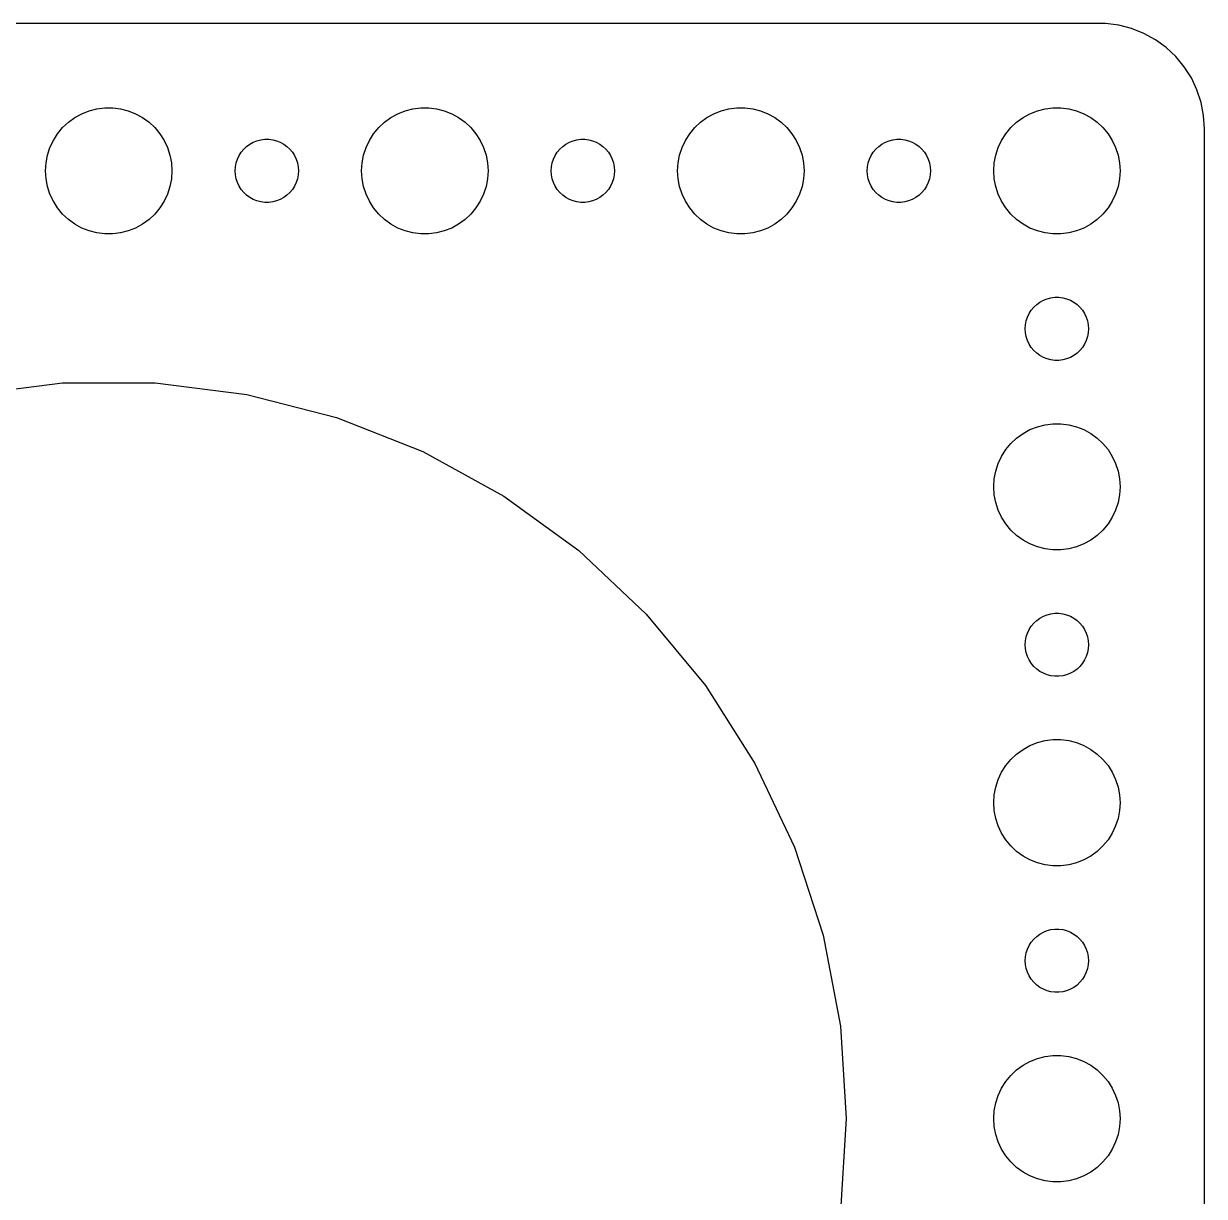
# Model space of a CAD drawing. Header units: metres. Extents: x -52 to 52, y 62 to 280.
# Drawn here: x -4 to 52, y 224.3 to 280 of the extents above; entities that cross this region are included whole.
import ezdxf

# ---------------------------------------------------------------- set-up
doc = ezdxf.new("R2010")
doc.units = ezdxf.units.M

msp = doc.modelspace()

# ---------------------------------------------------------------- linework, layer by layer
for p, q in [((47.3139, 279.99), (-47.3139, 279.99)), ((47.9369, 279.911), (47.3139, 279.99)), ((48.5451, 279.755), (47.9369, 279.911)), ((49.1289, 279.524), (48.5451, 279.755)), ((49.6791, 279.222), (49.1289, 279.524)), ((50.1871, 278.853), (49.6791, 279.222)), ((50.6448, 278.423), (50.1871, 278.853)), ((51.0451, 277.939), (50.6448, 278.423)), ((51.3815, 277.409), (51.0451, 277.939)), ((51.6489, 276.841), (51.3815, 277.409)), ((51.8429, 276.243), (51.6489, 276.841)), ((-1.27733, 275.714), (-0.92705, 275.853)), ((-0.92705, 275.853), (-0.56213, 275.947)), ((-0.56213, 275.947), (-0.18837, 275.994)), ((-0.18837, 275.994), (0.18837, 275.994)), ((0.18837, 275.994), (0.56213, 275.947)), ((0.56213, 275.947), (0.92705, 275.853)), ((0.92705, 275.853), (1.27733, 275.714)), ((13.7227, 275.714), (14.0729, 275.853)), ((14.0729, 275.853), (14.4379, 275.947)), ((14.4379, 275.947), (14.8116, 275.994)), ((14.8116, 275.994), (15.1884, 275.994)), ((15.1884, 275.994), (15.5621, 275.947)), ((15.5621, 275.947), (15.927, 275.853)), ((15.927, 275.853), (16.2773, 275.714)), ((28.7227, 275.714), (29.0729, 275.853)), ((29.0729, 275.853), (29.4379, 275.947)), ((29.4379, 275.947), (29.8116, 275.994)), ((29.8116, 275.994), (30.1884, 275.994)), ((30.1884, 275.994), (30.5621, 275.947)), ((30.5621, 275.947), (30.927, 275.853)), ((30.927, 275.853), (31.2773, 275.714)), ((43.7227, 275.714), (44.0729, 275.853)), ((44.0729, 275.853), (44.4379, 275.947)), ((44.4379, 275.947), (44.8116, 275.994)), ((44.8116, 275.994), (45.1884, 275.994)), ((45.1884, 275.994), (45.5621, 275.947)), ((45.5621, 275.947), (45.927, 275.853)), ((45.927, 275.853), (46.2773, 275.714)), ((51.9606, 275.627), (51.8429, 276.243)), ((-2.1869, 275.054), (-1.91226, 275.312)), ((-1.91226, 275.312), (-1.60747, 275.533)), ((-1.60747, 275.533), (-1.27733, 275.714)), ((1.27733, 275.714), (1.60747, 275.533)), ((1.60747, 275.533), (1.91226, 275.312)), ((1.91226, 275.312), (2.1869, 275.054)), ((12.8131, 275.054), (13.0877, 275.312)), ((13.0877, 275.312), (13.3925, 275.533)), ((13.3925, 275.533), (13.7227, 275.714)), ((16.2773, 275.714), (16.6075, 275.533)), ((16.6075, 275.533), (16.9123, 275.312)), ((16.9123, 275.312), (17.1869, 275.054)), ((27.8131, 275.054), (28.0877, 275.312)), ((28.0877, 275.312), (28.3925, 275.533)), ((28.3925, 275.533), (28.7227, 275.714)), ((31.2773, 275.714), (31.6075, 275.533)), ((31.6075, 275.533), (31.9123, 275.312)), ((31.9123, 275.312), (32.1869, 275.054)), ((42.8131, 275.054), (43.0877, 275.312)), ((43.0877, 275.312), (43.3925, 275.533)), ((43.3925, 275.533), (43.7227, 275.714)), ((46.2773, 275.714), (46.6075, 275.533)), ((46.6075, 275.533), (46.9123, 275.312)), ((46.9123, 275.312), (47.1869, 275.054)), ((52, 275), (51.9606, 275.627)), ((-2.62891, 274.445), (-2.42705, 274.763)), ((-2.42705, 274.763), (-2.1869, 275.054)), ((2.1869, 275.054), (2.42705, 274.763)), ((2.42705, 274.763), (2.62891, 274.445)), ((12.3711, 274.445), (12.5729, 274.763)), ((12.5729, 274.763), (12.8131, 275.054)), ((17.1869, 275.054), (17.427, 274.763)), ((17.427, 274.763), (17.6289, 274.445)), ((27.3711, 274.445), (27.5729, 274.763)), ((27.5729, 274.763), (27.8131, 275.054)), ((32.1869, 275.054), (32.427, 274.763)), ((32.427, 274.763), (32.6289, 274.445)), ((42.3711, 274.445), (42.5729, 274.763)), ((42.5729, 274.763), (42.8131, 275.054)), ((47.1869, 275.054), (47.427, 274.763)), ((47.427, 274.763), (47.6289, 274.445)), ((52, 181), (52, 275)), ((-2.90575, 273.746), (-2.78932, 274.104)), ((-2.78932, 274.104), (-2.62891, 274.445)), ((2.62891, 274.445), (2.78932, 274.104)), ((2.78932, 274.104), (2.90575, 273.746)), ((6.40654, 274.027), (6.54385, 274.156)), ((6.54385, 274.156), (6.69626, 274.266)), ((6.69626, 274.266), (6.86133, 274.357)), ((6.86133, 274.357), (7.03647, 274.427)), ((7.03647, 274.427), (7.21892, 274.473)), ((7.21892, 274.473), (7.40581, 274.497)), ((7.40581, 274.497), (7.59418, 274.497)), ((7.59418, 274.497), (7.78107, 274.473)), ((7.78107, 274.473), (7.96352, 274.427)), ((7.96352, 274.427), (8.13866, 274.357)), ((8.13866, 274.357), (8.30373, 274.266)), ((8.30373, 274.266), (8.45613, 274.156)), ((8.45613, 274.156), (8.59344, 274.027)), ((12.0942, 273.746), (12.2107, 274.104)), ((12.2107, 274.104), (12.3711, 274.445)), ((17.6289, 274.445), (17.7893, 274.104)), ((17.7893, 274.104), (17.9057, 273.746)), ((21.4065, 274.027), (21.5439, 274.156)), ((21.5439, 274.156), (21.6963, 274.266)), ((21.6963, 274.266), (21.8613, 274.357)), ((21.8613, 274.357), (22.0365, 274.427)), ((22.0365, 274.427), (22.2189, 274.473)), ((22.2189, 274.473), (22.4058, 274.497)), ((22.4058, 274.497), (22.5942, 274.497)), ((22.5942, 274.497), (22.7811, 274.473)), ((22.7811, 274.473), (22.9635, 274.427)), ((22.9635, 274.427), (23.1387, 274.357)), ((23.1387, 274.357), (23.3037, 274.266)), ((23.3037, 274.266), (23.4561, 274.156)), ((23.4561, 274.156), (23.5934, 274.027)), ((27.0942, 273.746), (27.2107, 274.104)), ((27.2107, 274.104), (27.3711, 274.445)), ((32.6289, 274.445), (32.7893, 274.104)), ((32.7893, 274.104), (32.9057, 273.746)), ((36.4065, 274.027), (36.5439, 274.156)), ((36.5439, 274.156), (36.6963, 274.266)), ((36.6963, 274.266), (36.8613, 274.357)), ((36.8613, 274.357), (37.0365, 274.427)), ((37.0365, 274.427), (37.2189, 274.473)), ((37.2189, 274.473), (37.4058, 274.497)), ((37.4058, 274.497), (37.5942, 274.497)), ((37.5942, 274.497), (37.7811, 274.473)), ((37.7811, 274.473), (37.9635, 274.427)), ((37.9635, 274.427), (38.1387, 274.357)), ((38.1387, 274.357), (38.3037, 274.266)), ((38.3037, 274.266), (38.4561, 274.156)), ((38.4561, 274.156), (38.5934, 274.027)), ((42.0942, 273.746), (42.2107, 274.104)), ((42.2107, 274.104), (42.3711, 274.445)), ((47.6289, 274.445), (47.7893, 274.104)), ((47.7893, 274.104), (47.9057, 273.746)), ((-2.97633, 273.376), (-2.90575, 273.746)), ((2.90575, 273.746), (2.97633, 273.376)), ((6.04712, 273.373), (6.10533, 273.552)), ((6.10533, 273.552), (6.18553, 273.723)), ((6.18553, 273.723), (6.28647, 273.882)), ((6.28647, 273.882), (6.40654, 274.027)), ((8.59344, 274.027), (8.71352, 273.882)), ((8.71352, 273.882), (8.81445, 273.723)), ((8.81445, 273.723), (8.89465, 273.552)), ((8.89465, 273.552), (8.95287, 273.373)), ((12.0237, 273.376), (12.0942, 273.746)), ((17.9057, 273.746), (17.9763, 273.376)), ((21.0471, 273.373), (21.1053, 273.552)), ((21.1053, 273.552), (21.1855, 273.723)), ((21.1855, 273.723), (21.2865, 273.882)), ((21.2865, 273.882), (21.4065, 274.027)), ((23.5934, 274.027), (23.7135, 273.882)), ((23.7135, 273.882), (23.8145, 273.723)), ((23.8145, 273.723), (23.8947, 273.552)), ((23.8947, 273.552), (23.9529, 273.373)), ((27.0237, 273.376), (27.0942, 273.746)), ((32.9057, 273.746), (32.9763, 273.376)), ((36.0471, 273.373), (36.1053, 273.552)), ((36.1053, 273.552), (36.1855, 273.723)), ((36.1855, 273.723), (36.2865, 273.882)), ((36.2865, 273.882), (36.4065, 274.027)), ((38.5934, 274.027), (38.7135, 273.882)), ((38.7135, 273.882), (38.8145, 273.723)), ((38.8145, 273.723), (38.8947, 273.552)), ((38.8947, 273.552), (38.9529, 273.373)), ((42.0237, 273.376), (42.0942, 273.746)), ((47.9057, 273.746), (47.9763, 273.376)), ((-3, 273), (-2.97633, 273.376)), ((-2.97633, 272.624), (-3, 273)), ((2.97633, 273.376), (3, 273)), ((3, 273), (2.97633, 272.624)), ((6, 273), (6.01183, 273.188)), ((6.01183, 272.812), (6, 273)), ((6.01183, 273.188), (6.04712, 273.373)), ((8.95287, 273.373), (8.98816, 273.188)), ((8.98816, 273.188), (9, 273)), ((9, 273), (8.98816, 272.812)), ((12, 273), (12.0237, 273.376)), ((12.0237, 272.624), (12, 273)), ((17.9763, 273.376), (18, 273)), ((18, 273), (17.9763, 272.624)), ((21, 273), (21.0118, 273.188)), ((21.0118, 272.812), (21, 273)), ((21.0118, 273.188), (21.0471, 273.373)), ((23.9529, 273.373), (23.9882, 273.188)), ((23.9882, 273.188), (24, 273)), ((24, 273), (23.9882, 272.812)), ((27, 273), (27.0237, 273.376)), ((27.0237, 272.624), (27, 273)), ((32.9763, 273.376), (33, 273)), ((33, 273), (32.9763, 272.624)), ((36, 273), (36.0118, 273.188)), ((36.0118, 272.812), (36, 273)), ((36.0118, 273.188), (36.0471, 273.373)), ((38.9529, 273.373), (38.9882, 273.188)), ((38.9882, 273.188), (39, 273)), ((39, 273), (38.9882, 272.812)), ((42, 273), (42.0237, 273.376)), ((42.0237, 272.624), (42, 273)), ((47.9763, 273.376), (48, 273)), ((48, 273), (47.9763, 272.624)), ((-2.90575, 272.254), (-2.97633, 272.624)), ((2.97633, 272.624), (2.90575, 272.254)), ((6.04712, 272.627), (6.01183, 272.812)), ((6.10533, 272.448), (6.04712, 272.627)), ((6.18553, 272.277), (6.10533, 272.448)), ((8.89465, 272.448), (8.81445, 272.277)), ((8.95287, 272.627), (8.89465, 272.448)), ((8.98816, 272.812), (8.95287, 272.627)), ((12.0942, 272.254), (12.0237, 272.624)), ((17.9763, 272.624), (17.9057, 272.254)), ((21.0471, 272.627), (21.0118, 272.812)), ((21.1053, 272.448), (21.0471, 272.627)), ((21.1855, 272.277), (21.1053, 272.448)), ((23.8947, 272.448), (23.8145, 272.277)), ((23.9529, 272.627), (23.8947, 272.448)), ((23.9882, 272.812), (23.9529, 272.627)), ((27.0942, 272.254), (27.0237, 272.624)), ((32.9763, 272.624), (32.9057, 272.254)), ((36.0471, 272.627), (36.0118, 272.812)), ((36.1053, 272.448), (36.0471, 272.627)), ((36.1855, 272.277), (36.1053, 272.448)), ((38.8947, 272.448), (38.8145, 272.277)), ((38.9529, 272.627), (38.8947, 272.448)), ((38.9882, 272.812), (38.9529, 272.627)), ((42.0942, 272.254), (42.0237, 272.624)), ((47.9763, 272.624), (47.9057, 272.254)), ((-2.78932, 271.896), (-2.90575, 272.254)), ((-2.62891, 271.555), (-2.78932, 271.896)), ((2.78932, 271.896), (2.62891, 271.555)), ((2.90575, 272.254), (2.78932, 271.896)), ((6.28647, 272.118), (6.18553, 272.277)), ((6.40654, 271.973), (6.28647, 272.118)), ((6.54385, 271.844), (6.40654, 271.973)), ((6.69626, 271.734), (6.54385, 271.844)), ((8.45613, 271.844), (8.30373, 271.734)), ((8.59344, 271.973), (8.45613, 271.844)), ((8.71352, 272.118), (8.59344, 271.973)), ((8.81445, 272.277), (8.71352, 272.118)), ((12.2107, 271.896), (12.0942, 272.254)), ((12.3711, 271.555), (12.2107, 271.896)), ((17.7893, 271.896), (17.6289, 271.555)), ((17.9057, 272.254), (17.7893, 271.896)), ((21.2865, 272.118), (21.1855, 272.277)), ((21.4065, 271.973), (21.2865, 272.118)), ((21.5439, 271.844), (21.4065, 271.973)), ((21.6963, 271.734), (21.5439, 271.844)), ((23.4561, 271.844), (23.3037, 271.734)), ((23.5934, 271.973), (23.4561, 271.844)), ((23.7135, 272.118), (23.5934, 271.973)), ((23.8145, 272.277), (23.7135, 272.118)), ((27.2107, 271.896), (27.0942, 272.254)), ((27.3711, 271.555), (27.2107, 271.896)), ((32.7893, 271.896), (32.6289, 271.555)), ((32.9057, 272.254), (32.7893, 271.896)), ((36.2865, 272.118), (36.1855, 272.277)), ((36.4065, 271.973), (36.2865, 272.118)), ((36.5439, 271.844), (36.4065, 271.973)), ((36.6963, 271.734), (36.5439, 271.844)), ((38.4561, 271.844), (38.3037, 271.734)), ((38.5934, 271.973), (38.4561, 271.844)), ((38.7135, 272.118), (38.5934, 271.973)), ((38.8145, 272.277), (38.7135, 272.118)), ((42.2107, 271.896), (42.0942, 272.254)), ((42.3711, 271.555), (42.2107, 271.896)), ((47.7893, 271.896), (47.6289, 271.555)), ((47.9057, 272.254), (47.7893, 271.896)), ((-2.42705, 271.237), (-2.62891, 271.555)), ((-2.1869, 270.946), (-2.42705, 271.237)), ((2.42705, 271.237), (2.1869, 270.946)), ((2.62891, 271.555), (2.42705, 271.237)), ((6.86133, 271.643), (6.69626, 271.734)), ((7.03647, 271.573), (6.86133, 271.643)), ((7.21892, 271.527), (7.03647, 271.573)), ((7.40581, 271.503), (7.21892, 271.527)), ((7.59418, 271.503), (7.40581, 271.503)), ((7.78107, 271.527), (7.59418, 271.503)), ((7.96352, 271.573), (7.78107, 271.527)), ((8.13866, 271.643), (7.96352, 271.573)), ((8.30373, 271.734), (8.13866, 271.643)), ((12.5729, 271.237), (12.3711, 271.555)), ((12.8131, 270.946), (12.5729, 271.237)), ((17.427, 271.237), (17.1869, 270.946)), ((17.6289, 271.555), (17.427, 271.237)), ((21.8613, 271.643), (21.6963, 271.734)), ((22.0365, 271.573), (21.8613, 271.643)), ((22.2189, 271.527), (22.0365, 271.573)), ((22.4058, 271.503), (22.2189, 271.527)), ((22.5942, 271.503), (22.4058, 271.503)), ((22.7811, 271.527), (22.5942, 271.503)), ((22.9635, 271.573), (22.7811, 271.527)), ((23.1387, 271.643), (22.9635, 271.573)), ((23.3037, 271.734), (23.1387, 271.643)), ((27.5729, 271.237), (27.3711, 271.555)), ((27.8131, 270.946), (27.5729, 271.237)), ((32.427, 271.237), (32.1869, 270.946)), ((32.6289, 271.555), (32.427, 271.237)), ((36.8613, 271.643), (36.6963, 271.734)), ((37.0365, 271.573), (36.8613, 271.643)), ((37.2189, 271.527), (37.0365, 271.573)), ((37.4058, 271.503), (37.2189, 271.527)), ((37.5942, 271.503), (37.4058, 271.503)), ((37.7811, 271.527), (37.5942, 271.503)), ((37.9635, 271.573), (37.7811, 271.527)), ((38.1387, 271.643), (37.9635, 271.573)), ((38.3037, 271.734), (38.1387, 271.643)), ((42.5729, 271.237), (42.3711, 271.555)), ((42.8131, 270.946), (42.5729, 271.237)), ((47.427, 271.237), (47.1869, 270.946)), ((47.6289, 271.555), (47.427, 271.237)), ((-1.91226, 270.688), (-2.1869, 270.946)), ((-1.60747, 270.467), (-1.91226, 270.688)), ((1.91226, 270.688), (1.60747, 270.467)), ((2.1869, 270.946), (1.91226, 270.688)), ((13.0877, 270.688), (12.8131, 270.946)), ((13.3925, 270.467), (13.0877, 270.688)), ((16.9123, 270.688), (16.6075, 270.467)), ((17.1869, 270.946), (16.9123, 270.688)), ((28.0877, 270.688), (27.8131, 270.946)), ((28.3925, 270.467), (28.0877, 270.688)), ((31.9123, 270.688), (31.6075, 270.467)), ((32.1869, 270.946), (31.9123, 270.688)), ((43.0877, 270.688), (42.8131, 270.946)), ((43.3925, 270.467), (43.0877, 270.688)), ((46.9123, 270.688), (46.6075, 270.467)), ((47.1869, 270.946), (46.9123, 270.688)), ((-1.27733, 270.286), (-1.60747, 270.467)), ((-0.92705, 270.147), (-1.27733, 270.286)), ((-0.56213, 270.053), (-0.92705, 270.147)), ((0.92705, 270.147), (0.56213, 270.053)), ((1.27733, 270.286), (0.92705, 270.147)), ((1.60747, 270.467), (1.27733, 270.286)), ((13.7227, 270.286), (13.3925, 270.467)), ((14.0729, 270.147), (13.7227, 270.286)), ((14.4379, 270.053), (14.0729, 270.147)), ((15.927, 270.147), (15.5621, 270.053)), ((16.2773, 270.286), (15.927, 270.147)), ((16.6075, 270.467), (16.2773, 270.286)), ((28.7227, 270.286), (28.3925, 270.467)), ((29.0729, 270.147), (28.7227, 270.286)), ((29.4379, 270.053), (29.0729, 270.147)), ((30.927, 270.147), (30.5621, 270.053)), ((31.2773, 270.286), (30.927, 270.147)), ((31.6075, 270.467), (31.2773, 270.286)), ((43.7227, 270.286), (43.3925, 270.467)), ((44.0729, 270.147), (43.7227, 270.286)), ((44.4379, 270.053), (44.0729, 270.147)), ((45.927, 270.147), (45.5621, 270.053)), ((46.2773, 270.286), (45.927, 270.147)), ((46.6075, 270.467), (46.2773, 270.286)), ((-0.18837, 270.006), (-0.56213, 270.053)), ((0.18837, 270.006), (-0.18837, 270.006)), ((0.56213, 270.053), (0.18837, 270.006)), ((14.8116, 270.006), (14.4379, 270.053)), ((15.1884, 270.006), (14.8116, 270.006)), ((15.5621, 270.053), (15.1884, 270.006)), ((29.8116, 270.006), (29.4379, 270.053)), ((30.1884, 270.006), (29.8116, 270.006)), ((30.5621, 270.053), (30.1884, 270.006)), ((44.8116, 270.006), (44.4379, 270.053)), ((45.1884, 270.006), (44.8116, 270.006)), ((45.5621, 270.053), (45.1884, 270.006)), ((44.0439, 266.656), (44.1963, 266.766)), ((44.1963, 266.766), (44.3613, 266.857)), ((44.3613, 266.857), (44.5365, 266.927)), ((44.5365, 266.927), (44.7189, 266.973)), ((44.7189, 266.973), (44.9058, 266.997)), ((44.9058, 266.997), (45.0942, 266.997)), ((45.0942, 266.997), (45.2811, 266.973)), ((45.2811, 266.973), (45.4635, 266.927)), ((45.4635, 266.927), (45.6387, 266.857)), ((45.6387, 266.857), (45.8037, 266.766)), ((45.8037, 266.766), (45.9561, 266.656)), ((43.6053, 266.052), (43.6855, 266.223)), ((43.6855, 266.223), (43.7865, 266.382)), ((43.7865, 266.382), (43.9065, 266.527)), ((43.9065, 266.527), (44.0439, 266.656)), ((45.9561, 266.656), (46.0934, 266.527)), ((46.0934, 266.527), (46.2135, 266.382)), ((46.2135, 266.382), (46.3145, 266.223)), ((46.3145, 266.223), (46.3947, 266.052)), ((43.5, 265.5), (43.5118, 265.688)), ((43.5118, 265.688), (43.5471, 265.873)), ((43.5471, 265.873), (43.6053, 266.052)), ((46.3947, 266.052), (46.4529, 265.873)), ((46.4529, 265.873), (46.4882, 265.688)), ((46.4882, 265.688), (46.5, 265.5)), ((43.5118, 265.312), (43.5, 265.5)), ((43.5471, 265.127), (43.5118, 265.312)), ((43.6053, 264.948), (43.5471, 265.127)), ((46.4529, 265.127), (46.3947, 264.948)), ((46.4882, 265.312), (46.4529, 265.127)), ((46.5, 265.5), (46.4882, 265.312)), ((43.6855, 264.777), (43.6053, 264.948)), ((43.7865, 264.618), (43.6855, 264.777)), ((43.9065, 264.473), (43.7865, 264.618)), ((46.2135, 264.618), (46.0934, 264.473)), ((46.3145, 264.777), (46.2135, 264.618)), ((46.3947, 264.948), (46.3145, 264.777)), ((44.0439, 264.344), (43.9065, 264.473)), ((44.1963, 264.234), (44.0439, 264.344)), ((44.3613, 264.143), (44.1963, 264.234)), ((44.5365, 264.073), (44.3613, 264.143)), ((44.7189, 264.027), (44.5365, 264.073)), ((44.9058, 264.003), (44.7189, 264.027)), ((45.0942, 264.003), (44.9058, 264.003)), ((45.2811, 264.027), (45.0942, 264.003)), ((45.4635, 264.073), (45.2811, 264.027)), ((45.6387, 264.143), (45.4635, 264.073)), ((45.8037, 264.234), (45.6387, 264.143)), ((45.9561, 264.344), (45.8037, 264.234)), ((46.0934, 264.473), (45.9561, 264.344)), ((-6.55833, 262.38), (-2.19766, 262.931)), ((-2.19766, 262.931), (2.19766, 262.931)), ((2.19766, 262.931), (6.55833, 262.38)), ((6.55833, 262.38), (10.8156, 261.287)), ((10.8156, 261.287), (14.9023, 259.669)), ((43.3925, 260.533), (43.7227, 260.714)), ((43.7227, 260.714), (44.0729, 260.853)), ((44.0729, 260.853), (44.4379, 260.947)), ((44.4379, 260.947), (44.8116, 260.994)), ((44.8116, 260.994), (45.1884, 260.994)), ((45.1884, 260.994), (45.5621, 260.947)), ((45.5621, 260.947), (45.927, 260.853)), ((45.927, 260.853), (46.2773, 260.714)), ((46.2773, 260.714), (46.6075, 260.533)), ((42.5729, 259.763), (42.8131, 260.054)), ((42.8131, 260.054), (43.0877, 260.312)), ((43.0877, 260.312), (43.3925, 260.533)), ((46.6075, 260.533), (46.9123, 260.312)), ((46.9123, 260.312), (47.1869, 260.054)), ((47.1869, 260.054), (47.427, 259.763)), ((14.9023, 259.669), (18.7539, 257.551)), ((42.3711, 259.445), (42.5729, 259.763)), ((47.427, 259.763), (47.6289, 259.445)), ((42.0942, 258.746), (42.2107, 259.104)), ((42.2107, 259.104), (42.3711, 259.445)), ((47.6289, 259.445), (47.7893, 259.104)), ((47.7893, 259.104), (47.9057, 258.746)), ((42, 258), (42.0237, 258.376)), ((42.0237, 258.376), (42.0942, 258.746)), ((47.9057, 258.746), (47.9763, 258.376)), ((47.9763, 258.376), (48, 258)), ((42.0237, 257.624), (42, 258)), ((48, 258), (47.9763, 257.624)), ((18.7539, 257.551), (22.3098, 254.968)), ((42.0942, 257.254), (42.0237, 257.624)), ((42.2107, 256.896), (42.0942, 257.254)), ((47.9057, 257.254), (47.7893, 256.896)), ((47.9763, 257.624), (47.9057, 257.254)), ((42.3711, 256.555), (42.2107, 256.896)), ((47.7893, 256.896), (47.6289, 256.555)), ((42.5729, 256.237), (42.3711, 256.555)), ((42.8131, 255.946), (42.5729, 256.237)), ((47.427, 256.237), (47.1869, 255.946)), ((47.6289, 256.555), (47.427, 256.237)), ((43.0877, 255.688), (42.8131, 255.946)), ((43.3925, 255.467), (43.0877, 255.688)), ((46.9123, 255.688), (46.6075, 255.467)), ((47.1869, 255.946), (46.9123, 255.688)), ((43.7227, 255.286), (43.3925, 255.467)), ((44.0729, 255.147), (43.7227, 255.286)), ((44.4379, 255.053), (44.0729, 255.147)), ((44.8116, 255.006), (44.4379, 255.053)), ((45.1884, 255.006), (44.8116, 255.006)), ((45.5621, 255.053), (45.1884, 255.006)), ((45.927, 255.147), (45.5621, 255.053)), ((46.2773, 255.286), (45.927, 255.147)), ((46.6075, 255.467), (46.2773, 255.286)), ((22.3098, 254.968), (25.5139, 251.959)), ((25.5139, 251.959), (28.3156, 248.572)), ((43.9065, 251.527), (44.0439, 251.656)), ((44.0439, 251.656), (44.1963, 251.766)), ((44.1963, 251.766), (44.3613, 251.857)), ((44.3613, 251.857), (44.5365, 251.927)), ((44.5365, 251.927), (44.7189, 251.973)), ((44.7189, 251.973), (44.9058, 251.997)), ((44.9058, 251.997), (45.0942, 251.997)), ((45.0942, 251.997), (45.2811, 251.973)), ((45.2811, 251.973), (45.4635, 251.927)), ((45.4635, 251.927), (45.6387, 251.857)), ((45.6387, 251.857), (45.8037, 251.766)), ((45.8037, 251.766), (45.9561, 251.656)), ((45.9561, 251.656), (46.0934, 251.527)), ((43.6053, 251.052), (43.6855, 251.223)), ((43.6855, 251.223), (43.7865, 251.382)), ((43.7865, 251.382), (43.9065, 251.527)), ((46.0934, 251.527), (46.2135, 251.382)), ((46.2135, 251.382), (46.3145, 251.223)), ((46.3145, 251.223), (46.3947, 251.052)), ((43.5, 250.5), (43.5118, 250.688)), ((43.5118, 250.312), (43.5, 250.5)), ((43.5118, 250.688), (43.5471, 250.873)), ((43.5471, 250.873), (43.6053, 251.052)), ((46.3947, 251.052), (46.4529, 250.873)), ((46.4529, 250.873), (46.4882, 250.688)), ((46.4882, 250.688), (46.5, 250.5)), ((46.5, 250.5), (46.4882, 250.312)), ((43.5471, 250.127), (43.5118, 250.312)), ((43.6053, 249.948), (43.5471, 250.127)), ((43.6855, 249.777), (43.6053, 249.948)), ((46.3947, 249.948), (46.3145, 249.777)), ((46.4529, 250.127), (46.3947, 249.948)), ((46.4882, 250.312), (46.4529, 250.127)), ((43.7865, 249.618), (43.6855, 249.777)), ((43.9065, 249.473), (43.7865, 249.618)), ((44.0439, 249.344), (43.9065, 249.473)), ((46.0934, 249.473), (45.9561, 249.344)), ((46.2135, 249.618), (46.0934, 249.473)), ((46.3145, 249.777), (46.2135, 249.618)), ((44.1963, 249.234), (44.0439, 249.344)), ((44.3613, 249.143), (44.1963, 249.234)), ((44.5365, 249.073), (44.3613, 249.143)), ((44.7189, 249.027), (44.5365, 249.073)), ((44.9058, 249.003), (44.7189, 249.027)), ((45.0942, 249.003), (44.9058, 249.003)), ((45.2811, 249.027), (45.0942, 249.003)), ((45.4635, 249.073), (45.2811, 249.027)), ((45.6387, 249.143), (45.4635, 249.073)), ((45.8037, 249.234), (45.6387, 249.143)), ((45.9561, 249.344), (45.8037, 249.234)), ((28.3156, 248.572), (30.6707, 244.861)), ((43.0877, 245.312), (43.3925, 245.533)), ((43.3925, 245.533), (43.7227, 245.714)), ((43.7227, 245.714), (44.0729, 245.853)), ((44.0729, 245.853), (44.4379, 245.947)), ((44.4379, 245.947), (44.8116, 245.994)), ((44.8116, 245.994), (45.1884, 245.994)), ((45.1884, 245.994), (45.5621, 245.947)), ((45.5621, 245.947), (45.927, 245.853)), ((45.927, 245.853), (46.2773, 245.714)), ((46.2773, 245.714), (46.6075, 245.533)), ((46.6075, 245.533), (46.9123, 245.312)), ((42.5729, 244.763), (42.8131, 245.054)), ((42.8131, 245.054), (43.0877, 245.312)), ((46.9123, 245.312), (47.1869, 245.054)), ((47.1869, 245.054), (47.427, 244.763)), ((30.6707, 244.861), (32.5422, 240.884)), ((42.2107, 244.104), (42.3711, 244.445)), ((42.3711, 244.445), (42.5729, 244.763)), ((47.427, 244.763), (47.6289, 244.445)), ((47.6289, 244.445), (47.7893, 244.104)), ((42.0942, 243.746), (42.2107, 244.104)), ((47.7893, 244.104), (47.9057, 243.746)), ((42, 243), (42.0237, 243.376)), ((42.0237, 243.376), (42.0942, 243.746)), ((47.9057, 243.746), (47.9763, 243.376)), ((47.9763, 243.376), (48, 243)), ((42.0237, 242.624), (42, 243)), ((48, 243), (47.9763, 242.624)), ((42.0942, 242.254), (42.0237, 242.624)), ((42.2107, 241.896), (42.0942, 242.254)), ((47.9057, 242.254), (47.7893, 241.896)), ((47.9763, 242.624), (47.9057, 242.254)), ((42.3711, 241.555), (42.2107, 241.896)), ((42.5729, 241.237), (42.3711, 241.555)), ((47.6289, 241.555), (47.427, 241.237)), ((47.7893, 241.896), (47.6289, 241.555)), ((42.8131, 240.946), (42.5729, 241.237)), ((47.427, 241.237), (47.1869, 240.946)), ((32.5422, 240.884), (33.9004, 236.704)), ((43.0877, 240.688), (42.8131, 240.946)), ((43.3925, 240.467), (43.0877, 240.688)), ((43.7227, 240.286), (43.3925, 240.467)), ((46.6075, 240.467), (46.2773, 240.286)), ((46.9123, 240.688), (46.6075, 240.467)), ((47.1869, 240.946), (46.9123, 240.688)), ((44.0729, 240.147), (43.7227, 240.286)), ((44.4379, 240.053), (44.0729, 240.147)), ((44.8116, 240.006), (44.4379, 240.053)), ((45.1884, 240.006), (44.8116, 240.006)), ((45.5621, 240.053), (45.1884, 240.006)), ((45.927, 240.147), (45.5621, 240.053)), ((46.2773, 240.286), (45.927, 240.147)), ((33.9004, 236.704), (34.724, 232.387)), ((43.7865, 236.382), (43.9065, 236.527)), ((43.9065, 236.527), (44.0439, 236.656)), ((44.0439, 236.656), (44.1963, 236.766)), ((44.1963, 236.766), (44.3613, 236.857)), ((44.3613, 236.857), (44.5365, 236.927)), ((44.5365, 236.927), (44.7189, 236.973)), ((44.7189, 236.973), (44.9058, 236.997)), ((44.9058, 236.997), (45.0942, 236.997)), ((45.0942, 236.997), (45.2811, 236.973)), ((45.2811, 236.973), (45.4635, 236.927)), ((45.4635, 236.927), (45.6387, 236.857)), ((45.6387, 236.857), (45.8037, 236.766)), ((45.8037, 236.766), (45.9561, 236.656)), ((45.9561, 236.656), (46.0934, 236.527)), ((46.0934, 236.527), (46.2135, 236.382)), ((43.5471, 235.873), (43.6053, 236.052)), ((43.6053, 236.052), (43.6855, 236.223)), ((43.6855, 236.223), (43.7865, 236.382)), ((46.2135, 236.382), (46.3145, 236.223)), ((46.3145, 236.223), (46.3947, 236.052)), ((46.3947, 236.052), (46.4529, 235.873)), ((43.5, 235.5), (43.5118, 235.688)), ((43.5118, 235.312), (43.5, 235.5)), ((43.5118, 235.688), (43.5471, 235.873)), ((46.4529, 235.873), (46.4882, 235.688)), ((46.4882, 235.688), (46.5, 235.5)), ((46.5, 235.5), (46.4882, 235.312)), ((43.5471, 235.127), (43.5118, 235.312)), ((43.6053, 234.948), (43.5471, 235.127)), ((43.6855, 234.777), (43.6053, 234.948)), ((46.3947, 234.948), (46.3145, 234.777)), ((46.4529, 235.127), (46.3947, 234.948)), ((46.4882, 235.312), (46.4529, 235.127)), ((43.7865, 234.618), (43.6855, 234.777)), ((43.9065, 234.473), (43.7865, 234.618)), ((44.0439, 234.344), (43.9065, 234.473)), ((44.1963, 234.234), (44.0439, 234.344)), ((45.9561, 234.344), (45.8037, 234.234)), ((46.0934, 234.473), (45.9561, 234.344)), ((46.2135, 234.618), (46.0934, 234.473)), ((46.3145, 234.777), (46.2135, 234.618)), ((44.3613, 234.143), (44.1963, 234.234)), ((44.5365, 234.073), (44.3613, 234.143)), ((44.7189, 234.027), (44.5365, 234.073)), ((44.9058, 234.003), (44.7189, 234.027)), ((45.0942, 234.003), (44.9058, 234.003)), ((45.2811, 234.027), (45.0942, 234.003)), ((45.4635, 234.073), (45.2811, 234.027)), ((45.6387, 234.143), (45.4635, 234.073)), ((45.8037, 234.234), (45.6387, 234.143)), ((34.724, 232.387), (35, 228)), ((44.0729, 230.853), (44.4379, 230.947)), ((44.4379, 230.947), (44.8116, 230.994)), ((44.8116, 230.994), (45.1884, 230.994)), ((45.1884, 230.994), (45.5621, 230.947)), ((45.5621, 230.947), (45.927, 230.853)), ((43.0877, 230.312), (43.3925, 230.533)), ((43.3925, 230.533), (43.7227, 230.714)), ((43.7227, 230.714), (44.0729, 230.853)), ((45.927, 230.853), (46.2773, 230.714)), ((46.2773, 230.714), (46.6075, 230.533)), ((46.6075, 230.533), (46.9123, 230.312)), ((42.5729, 229.763), (42.8131, 230.054)), ((42.8131, 230.054), (43.0877, 230.312)), ((46.9123, 230.312), (47.1869, 230.054)), ((47.1869, 230.054), (47.427, 229.763)), ((42.2107, 229.104), (42.3711, 229.445)), ((42.3711, 229.445), (42.5729, 229.763)), ((47.427, 229.763), (47.6289, 229.445)), ((47.6289, 229.445), (47.7893, 229.104)), ((42.0237, 228.376), (42.0942, 228.746)), ((42.0942, 228.746), (42.2107, 229.104)), ((47.7893, 229.104), (47.9057, 228.746)), ((47.9057, 228.746), (47.9763, 228.376)), ((42, 228), (42.0237, 228.376)), ((47.9763, 228.376), (48, 228)), ((35, 228), (34.724, 223.613)), ((42.0237, 227.624), (42, 228)), ((42.0942, 227.254), (42.0237, 227.624)), ((47.9763, 227.624), (47.9057, 227.254)), ((48, 228), (47.9763, 227.624)), ((42.2107, 226.896), (42.0942, 227.254)), ((47.9057, 227.254), (47.7893, 226.896)), ((42.3711, 226.555), (42.2107, 226.896)), ((42.5729, 226.237), (42.3711, 226.555)), ((47.6289, 226.555), (47.427, 226.237)), ((47.7893, 226.896), (47.6289, 226.555)), ((42.8131, 225.946), (42.5729, 226.237)), ((43.0877, 225.688), (42.8131, 225.946)), ((47.1869, 225.946), (46.9123, 225.688)), ((47.427, 226.237), (47.1869, 225.946)), ((43.3925, 225.467), (43.0877, 225.688)), ((43.7227, 225.286), (43.3925, 225.467)), ((44.0729, 225.147), (43.7227, 225.286)), ((46.2773, 225.286), (45.927, 225.147)), ((46.6075, 225.467), (46.2773, 225.286)), ((46.9123, 225.688), (46.6075, 225.467)), ((44.4379, 225.053), (44.0729, 225.147)), ((44.8116, 225.006), (44.4379, 225.053)), ((45.1884, 225.006), (44.8116, 225.006)), ((45.5621, 225.053), (45.1884, 225.006)), ((45.927, 225.147), (45.5621, 225.053))]:
    msp.add_line(p, q)

doc.saveas('drawing.dxf')
